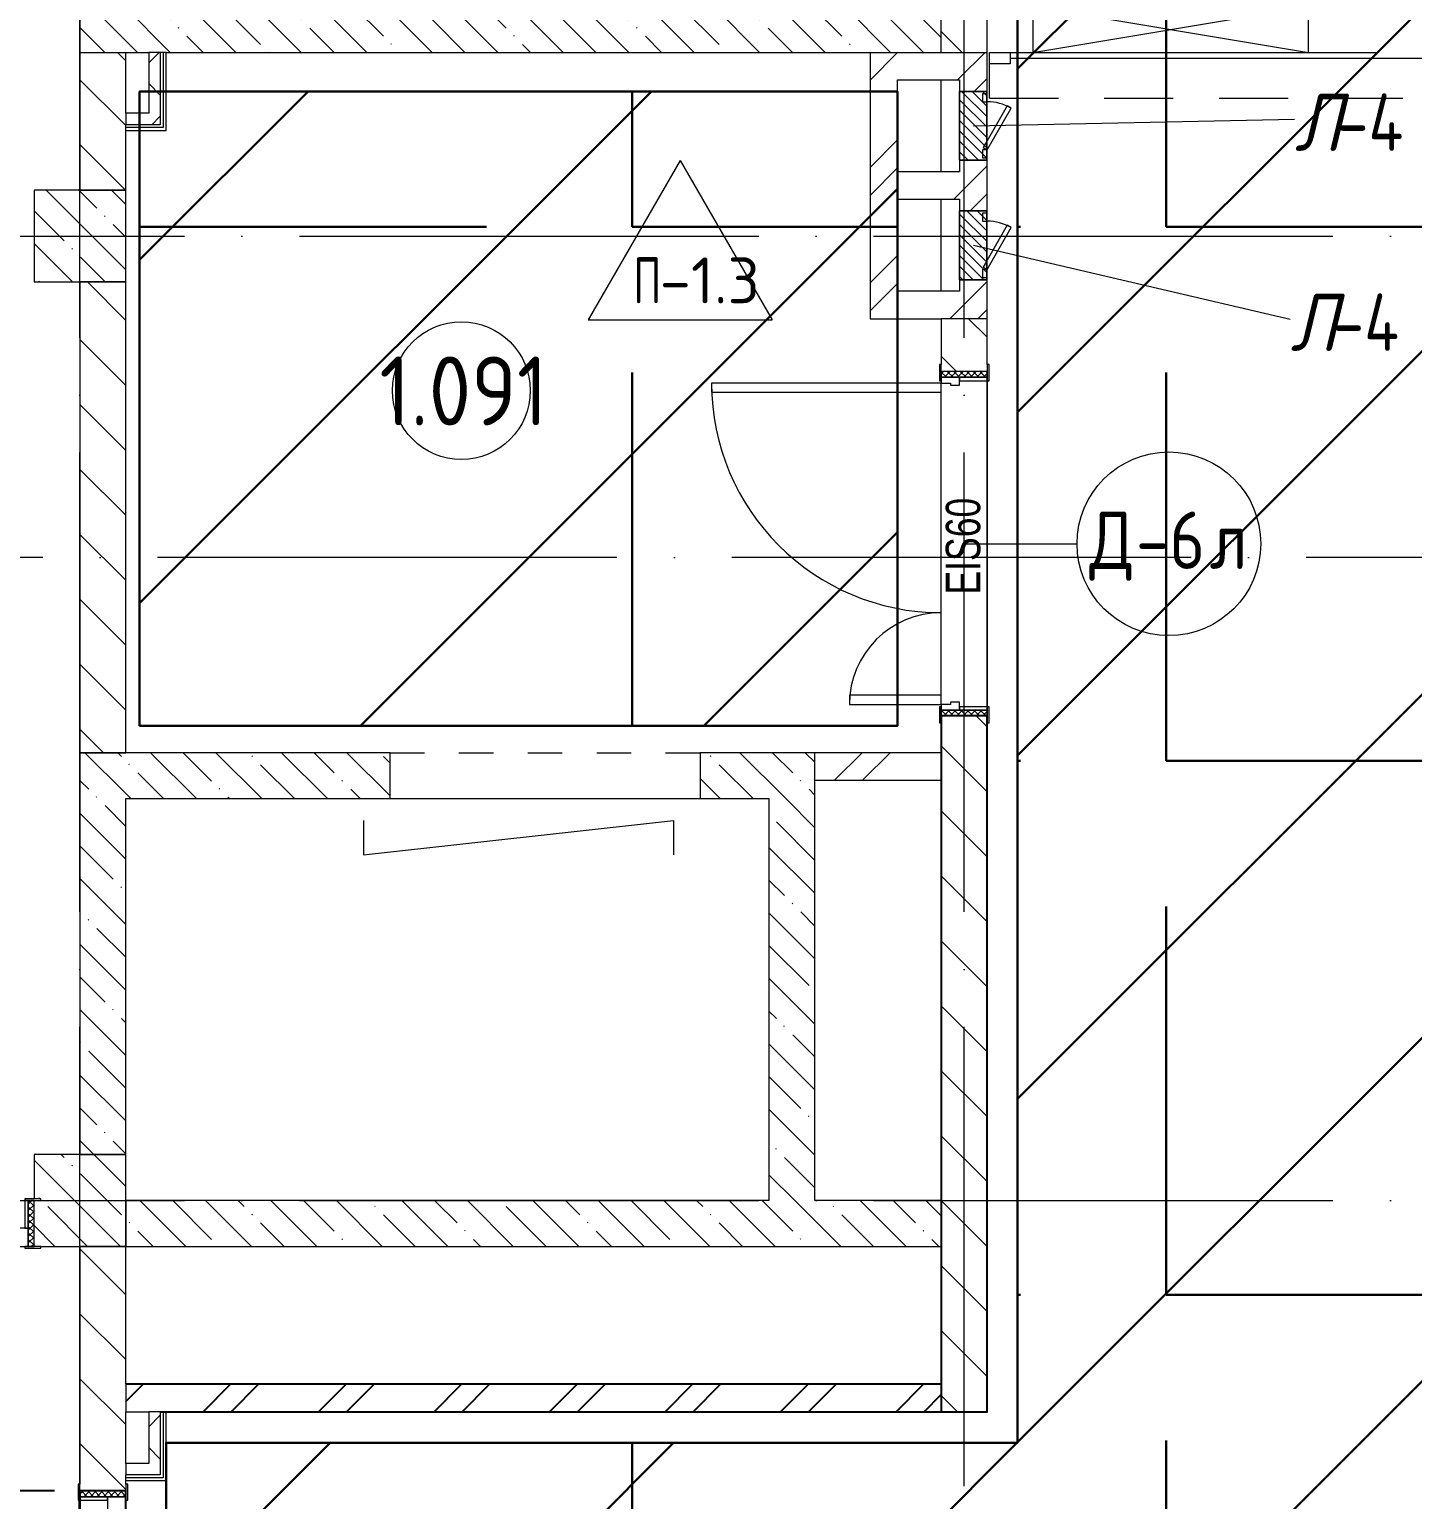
# Model space of a CAD drawing. Header units: millimetres. Extents: x -68946 to 690821, y -552984 to 293768.
# Drawn here: x 148568 to 154590, y 27023 to 33425 of the extents above; entities that cross this region are included whole.
import ezdxf

# ---------------------------------------------------------------- set-up
doc = ezdxf.new("R2010")
doc.units = ezdxf.units.MM
for name, pattern in [('ADSK_Линия сетки', [2500, 2000, -250, 0, -250]), ('ADSK_Невидимые', [500, 300, -200]), ('Штрих короткий', [300, 150, -150])]:
    doc.linetypes.add(name, pattern=pattern)
doc.layers.get('Defpoints').update_dxf_attribs({"color": 250})
for name, color, linetype, lineweight in [('0) блоки', 250, 'Continuous', 25), ('1.2) Стяжка 6 вып.', 30, 'Continuous', 30), ('1.2) Тепло-звук изол. + пденка 6 вып.', 200, 'Continuous', 30), ('1.4) Стяжка 6 вып.', 30, 'Continuous', 30), ('A-AREA-____-IDEN', 250, 'Continuous', 9), ('A-DETL-____-OTLN', 250, 'Continuous', 5), ('A-DETL-GENF-OTLN', 250, 'Continuous', 5), ('A-DOOR-____-HDLN', 250, 'ADSK_Невидимые', 5), ('A-DOOR-____-IDEN', 250, 'Continuous', 9), ('A-DOOR-____-MCUT', 250, 'Continuous', 5), ('A-DOOR-____-OTLN', 250, 'Continuous', 5), ('A-DOOR-FRAM-MCUT', 250, 'Continuous', 5), ('A-DOOR-FRAM-OTLN', 250, 'Continuous', 5), ('A-FLOR-____-IDEN', 250, 'Continuous', 9), ('A-FLOR-____-OTLN', 250, 'Continuous', 9), ('A-GENM-____-MCUT', 250, 'Continuous', 25), ('A-GLAZ-____-OTLN', 250, 'Continuous', 5), ('A-WALL-____-MCUT', 250, 'Continuous', 13), ('A-WALL-____-PATT', 250, 'Continuous', 13), ('A-WALL-FNSH-MCUT', 250, 'Continuous', 13), ('E-ELEC-EQPM-OTLN', 250, 'Continuous', 9), ('I-WALL-____-OTLN', 250, 'Continuous', 9), ('S-COLS-____-MCUT', 250, 'Continuous', 25), ('S-COLS-____-OTLN', 250, 'Continuous', 9), ('S-GRID-____-OTLN', 250, 'Continuous', 9)]:
    doc.layers.add(name, color=color, linetype=linetype, lineweight=lineweight)
doc.styles.add('Arial Narrow', font='ARIALN.TTF', dxfattribs={"width": 0.9, "height": 150})
doc.styles.add('GOST Common_1', font='', dxfattribs={"width": 0.9, "height": 250})
doc.styles.add('ISOCPEUR_1', font='isocpeur.ttf', dxfattribs={"width": 0.9, "height": 250})
doc.styles.add('ISOCPEUR_2', font='isocpeur.ttf', dxfattribs={"height": 160})
doc.styles.add('ISOCPEUR_I_1', font='ГОСТ тип А.ttf', dxfattribs={"height": 2500})
doc.styles.get("Standard").update_dxf_attribs({"font": 'ГОСТ тип А.ttf'})
doc.styles.get('GOST Common_1').set_extended_font_data('GOST Common')
doc.dimstyles.new('А3', dxfattribs={"dimtxt": 333, "dimasz": 222, "dimexe": 222, "dimexo": 111, "dimgap": 111, "dimtad": 1, "dimtoh": 1, "dimdec": 0, "dimrnd": 0.0015, "dimzin": 0, "dimdsep": 46, "dimtxsty": 'Standard', "dimblk": 'OBLIQUE', "dimcen": 0, "dimclrd": 7, "dimclre": 7, "dimclrt": 7, "dimadec": 0, "dimazin": 0, "dimtfac": 1, "dimtdec": 0, "dimtofl": 0, "dimtmove": 0, "dimatfit": 3, "dimfxl": 1, "dimtolj": 1, "dimtzin": 0, "dimarcsym": 0})
pattern_1 = [(135, (12287.91, -0.0006), (-141.42136, -141.42136), [])]
pattern_2 = [(45, (12287.9, -0.0006), (-251.4472, 251.4472), []), (45, (12287.9, 381), (-251.4472, 251.4472), [])]
pattern_3 = [(135, (12287.91, -0.0006), (-142.5612, -142.5612), []), (135, (12430.48, -0.0006), (-142.5612, -142.5612), [252.016, -50.403, 3.353, -47.05])]
pattern_4 = [(45, (12287.91, -0.0006), (-141.42136, 141.42136), []), (135, (12287.91, -0.0006), (-141.42136, -141.42136), [])]
pattern_5 = [(0, (0, 0), (0, 2326.005), [1691.64, -634.365]), (90, (0, 0), (-2326.005, 1e-13), [1691.64, -634.365])]

# ---------------------------------------------------------------- blocks, each defined once
blk = doc.blocks.new('Проем_Дверь_Прямоугольный - 1350х2100h пол 130-26850107-АР1_Маркировочный план 1 этажа С2и3')
at = {"layer": 'A-DOOR-____-OTLN', "linetype": 'Штрих короткий'}
for p, q in [((675, 100), (-675, 100)), ((675, -100), (-675, -100))]:
    blk.add_line(p, q, dxfattribs=at)
blk = doc.blocks.new('Дверь_СКБ_2Ст_Внутренняя1 - Н_ВВ-10_4_2200x2600h_Фрамуга сверху  EIS 30-V7-АР1_Маркировочный план 1 этажа С2и3')
at = {"layer": 'A-DOOR-____-OTLN'}
h = blk.add_hatch(dxfattribs=at)
h.set_pattern_fill('FP_6', color=256, style=0, pattern_type=2)
h.set_pattern_definition([(135, (1201.41, 164.685), (-14.1421, -14.1421), []), (225, (1201.41, 164.685), (14.1421, -14.1421), [])])
h.paths.add_polyline_path([(1112.5, 20), (1112.5, 100), (1087.5, 100), (1087.5, -100), (1112.5, -100)])
at = {"layer": 'A-DOOR-FRAM-OTLN'}
h = blk.add_hatch(dxfattribs=at)
h.set_pattern_fill('FP_7', color=256, style=0, pattern_type=2)
h.set_pattern_definition([(45, (-921.384, 164.685), (-14.1421, 14.1421), []), (135, (-921.384, 164.685), (-14.1421, -14.1421), [])])
h.paths.add_polyline_path([(-1062.5, -100), (-1062.5, 100), (-1087.5, 100), (-1087.5, -100)])
at = {"layer": 'A-DOOR-____-MCUT'}
for p, q in [((-937.5, 1050), (-937.5, 100)), ((-897.5, 1050), (-937.5, 1050)), ((-897.5, 100), (-897.5, 1050)), ((962.5, 1050), (922.5, 1050)), ((922.5, 1050), (922.5, 100)), ((962.5, 100), (962.5, 1050)), ((-937.5, 100), (-897.5, 100)), ((922.5, 100), (962.5, 100))]:
    blk.add_line(p, q, dxfattribs=at)
at = {"layer": 'A-DOOR-____-OTLN'}
for centre, start, end in [((-937.5, 100), 0, 90), ((962.5, 100), 90, 180)]:
    blk.add_arc(centre, 950, start, end, dxfattribs=at)
at = {"layer": 'A-DOOR-FRAM-MCUT'}
for p, q in [((-1047.5, 108), (-1117.5, 108)), ((-1117.5, 108), (-1117.5, 100)), ((-1117.5, 100), (-1047.5, 100)), ((-1062.5, 100), (-1087.5, 100)), ((-1087.5, 100), (-1087.5, -100)), ((-937.5, 100), (-1062.5, 100)), ((-1062.5, 100), (-1062.5, 20)), ((-1062.5, -100), (-1062.5, 100)), ((-1047.5, 100), (-1062.5, 100)), ((-1062.5, 100), (-1062.5, 99)), ((-1062.5, 99), (-1047.5, 99)), ((-1047.5, 100), (-1047.5, 108)), ((-1047.5, 99), (-1047.5, 100)), ((-937.5, 60), (-937.5, 100)), ((962.5, 100), (962.5, 60)), ((1087.5, 100), (962.5, 100)), ((1142.5, 108), (1072.5, 108)), ((1072.5, 108), (1072.5, 100)), ((1087.5, 100), (1072.5, 100)), ((1072.5, 100), (1072.5, 99)), ((1072.5, 100), (1142.5, 100)), ((1072.5, 99), (1087.5, 99)), ((1087.5, 20), (1087.5, 100)), ((1112.5, 100), (1087.5, 100)), ((1087.5, 100), (1087.5, -100)), ((1087.5, 99), (1087.5, 100)), ((1112.5, -100), (1112.5, 100)), ((1142.5, 100), (1142.5, 108)), ((-1062.5, 20), (-927.5, 20)), ((-1047.5, 20), (-1062.5, 20)), ((-1062.5, 20), (-1062.5, -100)), ((-1047.5, -100), (-1047.5, 20)), ((-927.5, 60), (-937.5, 60)), ((-927.5, 20), (-927.5, 60)), ((962.5, 60), (952.5, 60)), ((952.5, 60), (952.5, 20)), ((952.5, 20), (1087.5, 20)), ((1087.5, 20), (1072.5, 20)), ((1072.5, 20), (1072.5, -100)), ((1087.5, -100), (1087.5, 20)), ((-1047.5, -100), (-1117.5, -100)), ((-1117.5, -100), (-1117.5, -108)), ((-1117.5, -108), (-1047.5, -108)), ((-1087.5, -100), (-1062.5, -100)), ((-1062.5, -100), (-1047.5, -100)), ((-1047.5, -108), (-1047.5, -100)), ((1072.5, -100), (1087.5, -100)), ((1142.5, -100), (1072.5, -100)), ((1072.5, -100), (1072.5, -108)), ((1072.5, -108), (1142.5, -108)), ((1087.5, -100), (1112.5, -100)), ((1142.5, -108), (1142.5, -100))]:
    blk.add_line(p, q, dxfattribs=at)
blk = doc.blocks.new('Дверь_СКБ_2Ст_Внутренняя1 - Н_Д-6л_1500x2100h_Лифтовой холл _зона безопасности МГН_-42057417-АР1_Маркировочный план 1 этажа С2и3')
at = {"layer": 'A-DOOR-____-OTLN'}
h = blk.add_hatch(dxfattribs=at)
h.set_pattern_fill('FP_50', color=256, style=0, pattern_type=2)
h.set_pattern_definition([(135, (1551.41, 164.685), (-14.14214, -14.14214), []), (225, (1551.41, 164.685), (14.14214, -14.14214), [])])
h.paths.add_polyline_path([(737.5, 100), (737.5, -100), (762.5, -100), (762.5, 100)])
at = {"layer": 'A-DOOR-FRAM-OTLN'}
h = blk.add_hatch(dxfattribs=at)
h.set_pattern_fill('FP_51', color=256, style=0, pattern_type=2)
h.set_pattern_definition([(45, (-571.384, 164.685), (-14.1421, 14.1421), []), (135, (-571.384, 164.685), (-14.1421, -14.1421), [])])
h.paths.add_polyline_path([(-737.5, 100), (-737.5, -100), (-712.5, -100), (-712.5, 100)])
at = {"layer": 'A-DOOR-____-MCUT'}
for p, q in [((712.5, 1100), (672.5, 1100)), ((672.5, 1100), (672.5, 100)), ((712.5, 100), (712.5, 1100)), ((-687.5, 500), (-687.5, 100)), ((-647.5, 500), (-687.5, 500)), ((-647.5, 100), (-647.5, 500)), ((-687.5, 100), (-647.5, 100)), ((672.5, 100), (712.5, 100))]:
    blk.add_line(p, q, dxfattribs=at)
at = {"layer": 'A-DOOR-____-OTLN'}
for centre, radius, start, end in [((712.5, 100), 1000, 90, 180), ((-687.5, 100), 400, 0, 90)]:
    blk.add_arc(centre, radius, start, end, dxfattribs=at)
at = {"layer": 'A-DOOR-FRAM-MCUT'}
for p, q in [((-697.5, 108), (-767.5, 108)), ((-767.5, 108), (-767.5, 100)), ((-767.5, 100), (-697.5, 100)), ((-712.5, 100), (-737.5, 100)), ((-737.5, 100), (-737.5, -100)), ((-687.5, 100), (-712.5, 100)), ((-712.5, 100), (-712.5, 20)), ((-712.5, -100), (-712.5, 100)), ((-697.5, 100), (-712.5, 100)), ((-712.5, 100), (-712.5, 99)), ((-712.5, 99), (-697.5, 99)), ((-697.5, 100), (-697.5, 108)), ((-697.5, 99), (-697.5, 100)), ((-687.5, 60), (-687.5, 100)), ((712.5, 100), (712.5, 60)), ((737.5, 100), (712.5, 100)), ((792.5, 108), (722.5, 108)), ((722.5, 108), (722.5, 100)), ((737.5, 100), (722.5, 100)), ((722.5, 100), (722.5, 99)), ((722.5, 100), (792.5, 100)), ((722.5, 99), (737.5, 99)), ((737.5, 20), (737.5, 100)), ((762.5, 100), (737.5, 100)), ((737.5, 100), (737.5, -100)), ((737.5, 99), (737.5, 100)), ((762.5, -100), (762.5, 100)), ((792.5, 100), (792.5, 108)), ((-712.5, 20), (-677.5, 20)), ((-697.5, 20), (-712.5, 20)), ((-712.5, 20), (-712.5, -100)), ((-697.5, -100), (-697.5, 20)), ((-677.5, 60), (-687.5, 60)), ((-677.5, 20), (-677.5, 60)), ((712.5, 60), (702.5, 60)), ((702.5, 60), (702.5, 20)), ((702.5, 20), (737.5, 20)), ((737.5, 20), (722.5, 20)), ((722.5, 20), (722.5, -100)), ((737.5, -100), (737.5, 20)), ((-697.5, -100), (-767.5, -100)), ((-767.5, -100), (-767.5, -108)), ((-767.5, -108), (-697.5, -108)), ((-737.5, -100), (-712.5, -100)), ((-712.5, -100), (-697.5, -100)), ((-697.5, -108), (-697.5, -100)), ((722.5, -100), (737.5, -100)), ((792.5, -100), (722.5, -100)), ((722.5, -100), (722.5, -108)), ((722.5, -108), (792.5, -108)), ((737.5, -100), (762.5, -100)), ((792.5, -108), (792.5, -100))]:
    blk.add_line(p, q, dxfattribs=at)
blk = doc.blocks.new('Дверь_СКБ_1Ст_Фрамуга1 - Н_ВВ-9л_1250x2600h_Лаборантская-V118-АР1_Маркировочный план 1 этажа С2и3')
at = {"layer": 'A-DOOR-____-OTLN'}
h = blk.add_hatch(dxfattribs=at)
h.set_pattern_fill('FP_10', color=256, style=0, pattern_type=2)
h.set_pattern_definition([(135, (1676.41, 164.685), (-14.14214, -14.14214), []), (225, (1676.41, 164.685), (14.14214, -14.14214), [])])
h.paths.add_polyline_path([(612.5, 100), (612.5, -100), (637.5, -100), (637.5, 100)])
at = {"layer": 'A-DOOR-FRAM-OTLN'}
h = blk.add_hatch(dxfattribs=at)
h.set_pattern_fill('FP_11', color=256, style=0, pattern_type=2)
h.set_pattern_definition([(45, (-446.384, 164.685), (-14.1421, 14.1421), []), (135, (-446.384, 164.685), (-14.1421, -14.1421), [])])
h.paths.add_polyline_path([(-587.5, 100), (-612.5, 100), (-612.5, -100), (-587.5, -100), (-587.5, 96)])
at = {"layer": 'A-DOOR-____-MCUT'}
for p, q in [((-462.5, 1050), (-462.5, 100)), ((-412.5, 1050), (-462.5, 1050)), ((-462.5, 1050), (-422.5, 1050)), ((-462.5, 1050), (-462.5, 100)), ((-422.5, 100), (-422.5, 1050)), ((-412.5, 100), (-412.5, 1050)), ((-462.5, 100), (-412.5, 100)), ((-462.5, 100), (-422.5, 100))]:
    blk.add_line(p, q, dxfattribs=at)
at = {"layer": 'A-DOOR-____-OTLN'}
blk.add_arc((-462.5, 100), 950, 360, 90, dxfattribs=at)
at = {"layer": 'A-DOOR-FRAM-MCUT'}
for p, q in [((-572.5, 108), (-642.5, 108)), ((-642.5, 108), (-642.5, 100)), ((-642.5, 100), (-572.5, 100)), ((-587.5, 100), (-612.5, 100)), ((-612.5, 100), (-612.5, -100)), ((-462.5, 100), (-587.5, 100)), ((-587.5, 100), (-587.5, 20)), ((-587.5, -100), (-587.5, 100)), ((-572.5, 100), (-572.5, 108)), ((-462.5, 60), (-462.5, 100)), ((487.5, 100), (487.5, 60)), ((612.5, 100), (487.5, 100)), ((667.5, 108), (597.5, 108)), ((597.5, 108), (597.5, 100)), ((597.5, 100), (667.5, 100)), ((612.5, 20), (612.5, 100)), ((637.5, 100), (612.5, 100)), ((612.5, 100), (612.5, -100)), ((637.5, -100), (637.5, 100)), ((667.5, 100), (667.5, 108)), ((-587.5, 20), (-452.5, 20)), ((-572.5, 20), (-587.5, 20)), ((-587.5, 20), (-587.5, -100)), ((-572.5, -100), (-572.5, 20)), ((-452.5, 60), (-462.5, 60)), ((-452.5, 20), (-452.5, 60)), ((487.5, 60), (477.5, 60)), ((477.5, 60), (477.5, 20)), ((477.5, 20), (612.5, 20)), ((612.5, 20), (597.5, 20)), ((597.5, 20), (597.5, -100)), ((612.5, -100), (612.5, 20)), ((-572.5, -100), (-642.5, -100)), ((-642.5, -100), (-642.5, -108)), ((-642.5, -108), (-572.5, -108)), ((-612.5, -100), (-587.5, -100)), ((-587.5, -100), (-572.5, -100)), ((-572.5, -108), (-572.5, -100)), ((597.5, -100), (612.5, -100)), ((667.5, -100), (597.5, -100)), ((597.5, -100), (597.5, -108)), ((597.5, -108), (667.5, -108)), ((612.5, -100), (637.5, -100)), ((667.5, -108), (667.5, -100))]:
    blk.add_line(p, q, dxfattribs=at)
blk = doc.blocks.new('DM_Штора_Противодымная_Doormaster_E-60 - ш_4400 х в_2500-40884781-АР1_Маркировочный план 1 этажа С2и3')
at = {"layer": 'A-DOOR-____-HDLN'}
for p, q in [((-2165, -100), (-1976.2, -100)), ((-2165, -300), (-2165, -100)), ((-776.2, -100), (425, -100)), ((1025, -100), (2415, -100)), ((2415, -100), (2415, -300)), ((2015, -200), (2015, -150)), ((2015, -150), (2415, -150)), ((2415, -150), (2415, -200)), ((2415, -200), (2015, -200)), ((-2165, -300), (2415, -300))]:
    blk.add_line(p, q, dxfattribs=at)
at = {"layer": 'A-DOOR-____-MCUT', "lineweight": 5}
for p, q in [((-2165, -100), (-2075, -100)), ((-2165, -150), (-2165, -100)), ((-2075, -100), (-2075, -150)), ((-2075, -125), (2325, -125)), ((2325, -100), (2415, -100)), ((2325, -150), (2325, -100)), ((2415, -100), (2415, -150)), ((-2075, -150), (-2165, -150)), ((2415, -150), (2325, -150))]:
    blk.add_line(p, q, dxfattribs=at)
at = {"layer": 'E-ELEC-EQPM-OTLN', "lineweight": 5}
for p, q in [((2615, -180), (2615, -100)), ((2615, -100), (2715, -100)), ((2715, -100), (2715, -180)), ((2715, -180), (2615, -180))]:
    blk.add_line(p, q, dxfattribs=at)
blk = doc.blocks.new('АР_Люк - ЛРС_ВК_300х2000_СС-40365405-АР1_Маркировочный план 1 этажа С2и3')
at = {"layer": 'A-DOOR-____-OTLN'}
h = blk.add_hatch(dxfattribs=at)
h.set_pattern_fill('FP_148', color=256, style=0, pattern_type=2)
h.set_pattern_definition([(45, (125, 0), (-22.6274, 22.6274), [])])
h.paths.add_polyline_path([(275, 57), (275, 60), (-25, 60), (-25, -60), (275, -60), (275, 42.7)])
at = {"layer": 'A-DETL-GENF-OTLN', "lineweight": 5}
for p, q in [((275, 60), (-25, 60)), ((-25, 60), (-25, -60)), ((275, -60), (275, 60)), ((-25, -60), (275, -60))]:
    blk.add_line(p, q, dxfattribs=at)
at = {"layer": 'A-DOOR-____-MCUT', "lineweight": 5}
for p, q in [((48.1, 165), (38.1, 147.7)), ((38.1, 147.7), (190, 60)), ((230, 60), (48.1, 165)), ((-15, 57), (-15, 40)), ((-15, 40), (20, 40)), ((20, 40), (20, 57)), ((195.2, 57), (220, 42.7)), ((220, 42.7), (228.3, 57)), ((230, 57), (230, 40)), ((230, 40), (265, 40)), ((265, 40), (265, 57))]:
    blk.add_line(p, q, dxfattribs=at)
blk.add_arc((230, 60), 210, 150, 180, dxfattribs=at)
at = {"layer": 'A-DOOR-____-OTLN'}
blk.add_line((230, 60), (48.1, 165), dxfattribs=at)
blk = doc.blocks.new('ASML_АР_Отделка Люка - ВО Отделка люков_Грунтовка 0_Шпатлевка 0_Окраска 0_0-40365353-АР1_Маркировочный план 1 этажа С2и3')
at = {"layer": 'A-GENM-____-MCUT', "lineweight": 5}
for p, q in [((150, 3), (-150, 3)), ((-150, 3), (-150, 0)), ((150, 0), (150, 3)), ((-150, 0), (150, 0))]:
    blk.add_line(p, q, dxfattribs=at)
blk = doc.blocks.new('_Wn_-As_OpeningMEP_wall__Rectangular - _Wn_-As_OpeningMEP_wall__Rectangular-40885080-АР1_Маркировочный план 1 этажа С2и3')
at = {"layer": 'A-DETL-GENF-OTLN', "lineweight": 5}
for p, q in [((600, -100), (-600, 100)), ((600, 100), (-600, -100)), ((-600, 100), (-600, -100)), ((600, 100), (-600, 100)), ((-600, 100), (-600, -100)), ((600, -100), (600, 100)), ((600, -100), (600, 100)), ((-600, -100), (600, -100))]:
    blk.add_line(p, q, dxfattribs=at)
blk = doc.blocks.new('AAR_СКБ_Марка_Помещения_мал - Номер-28977439-АР1_Маркировочный план 1 этажа С2и3')
at = {"layer": 'A-AREA-____-IDEN'}
blk.add_circle((-0.028, 0), 3, dxfattribs=at)
blk = doc.blocks.new('AAR_СКБ_Марка_Перекрытия - Марка пола-17325028-АР1_Маркировочный план 1 этажа С2и3')
at = {"layer": 'A-FLOR-____-IDEN'}
for p, q in [((0, 6.932), (-4.002, 0)), ((0, 6.932), (4.002, 0)), ((-4.002, 0), (4.002, 0))]:
    blk.add_line(p, q, dxfattribs=at)
blk = doc.blocks.new('ADSK_Марка_Дверь - Типоразмер_ADSK_Марка-30565456-АР1_Маркировочный план 1 этажа С2и3')
at = {"layer": 'A-DOOR-____-IDEN'}
blk.add_circle((0, 0), 4, dxfattribs=at)
blk = doc.blocks.new('_Oblique')
at = {"color": 0, "linetype": 'ByBlock', "lineweight": -2}
blk.add_line((-0.5, -0.5), (0.5, 0.5), dxfattribs=at)
blk = doc.blocks.new('*D6467')
at = {"layer": '0) блоки', "color": 7, "lineweight": -2, "transparency": 16777216}
for p, q in [((148676.9, 27060), (147817.8, 27060)), ((148039.8, 22825), (148039.8, 27060)), ((148676.9, 22825), (147817.8, 22825))]:
    blk.add_line(p, q, dxfattribs=at)
at = {"layer": 'Defpoints', "color": 0, "lineweight": 30, "transparency": 16777216}
for p in [(148039.8, 27060), (148787.9, 27060), (148787.9, 22825)]:
    blk.add_point(p, dxfattribs=at)
at = {"layer": '0) блоки', "color": 7, "lineweight": -2, "transparency": 16777216, "xscale": 222, "yscale": 222, "zscale": 222}
for p, rotation in [((148039.8, 27060), 90), ((148039.8, 22825), 270)]:
    blk.add_blockref('_Oblique', p, dxfattribs=dict(at, rotation=rotation))
at = {"layer": '0) блоки', "color": 7, "transparency": 16777216, "insert": (147762.3, 24942.5), "char_height": 333, "attachment_point": 5, "rotation": 90}
blk.add_mtext('\\A1;4235', dxfattribs=at)

msp = doc.modelspace()

# ---------------------------------------------------------------- hatches: boundary and pattern name
at = {"layer": '0) блоки'}
h = msp.add_hatch(dxfattribs=at)
h.set_pattern_fill('FP_4', color=256, style=0, pattern_type=2)
h.set_pattern_definition(pattern_2)
h.paths.add_polyline_path([(151887.9138, 27405), (152537.9138, 27405), (152537.9138, 27525), (148987.9138, 27525), (148987.9138, 27405), (151885.8244, 27405)])
h = msp.add_hatch(dxfattribs=at)
h.set_pattern_fill('ANSI31', color=256, scale=111)
h.paths.add_polyline_path([(148787.9138, 22825), (148987.9138, 22825), (148987.9138, 27059.9994), (148787.9138, 27059.9994)])
at = {"layer": '1.2) Стяжка 6 вып.', "lineweight": 30}
h = msp.add_hatch(dxfattribs=at)
h.set_pattern_fill('ANSI31', color=256, scale=333)
h.paths.add_polyline_path([(152870.3694, 10538.3524), (149137.9138, 10538.3524), (149137.9138, 12663.8674), (152870.3694, 12663.8674), (152870.3694, 24774.898), (149162.9138, 24774.898), (149162.9138, 27269.7346), (152870.3694, 27269.7346), (152870.3694, 45475.2194), (149117.1568, 45475.2194), (149117.1568, 48329.3719), (152870.3694, 48329.3719), (152870.3694, 58477.4991), (157124.6208, 58477.4991), (157124.6208, 337.5006), (152870.3694, 337.5006)])
h = msp.add_hatch(dxfattribs=at)
h.set_pattern_fill('ANSI31', color=256, scale=333)
h.paths.add_polyline_path([(149047.8771, 30392.2833), (152347.9138, 30392.2833), (152347.9138, 33154.3252), (149047.8771, 33154.3252)])
at = {"layer": '1.2) Тепло-звук изол. + пденка 6 вып.', "lineweight": 30}
h = msp.add_hatch(dxfattribs=at)
h.set_pattern_fill('ANGLE', color=256, scale=333)
h.set_pattern_definition(pattern_5)
h.paths.add_polyline_path([(152870.3694, 10538.3524), (149137.9138, 10538.3524), (149137.9138, 12663.8674), (152870.3694, 12663.8674), (152870.3694, 24774.898), (149162.9138, 24774.898), (149162.9138, 27269.7346), (152870.3694, 27269.7346), (152870.3694, 45475.2194), (149117.1568, 45475.2194), (149117.1568, 48329.3719), (152870.3694, 48329.3719), (152870.3694, 58477.4991), (157124.6208, 58477.4991), (157124.6208, 337.5006), (152870.3694, 337.5006)])
h = msp.add_hatch(dxfattribs=at)
h.set_pattern_fill('ANGLE', color=256, scale=333)
h.set_pattern_definition(pattern_5)
h.paths.add_polyline_path([(149047.8771, 30392.2833), (152347.9138, 30392.2833), (152347.9138, 33154.3252), (149047.8771, 33154.3252)])
at = {"layer": '1.4) Стяжка 6 вып.', "lineweight": 30}
h = msp.add_hatch(dxfattribs=at)
h.set_pattern_fill('ANSI32', color=256, scale=333)
h.paths.add_polyline_path([(152870.3694, 10538.3524), (149137.9138, 10538.3524), (149137.9138, 12663.8674), (152870.3694, 12663.8674), (152870.3694, 24774.898), (149162.9138, 24774.898), (149162.9138, 27269.7346), (152870.3694, 27269.7346), (152870.3694, 45475.2194), (149117.1568, 45475.2194), (149117.1568, 48329.3719), (152870.3694, 48329.3719), (152870.3694, 58477.4991), (157124.6208, 58477.4991), (157124.6208, 337.5006), (152870.3694, 337.5006)])
h = msp.add_hatch(dxfattribs=at)
h.set_pattern_fill('ANSI32', color=256, scale=333)
h.paths.add_polyline_path([(149047.8771, 30392.2833), (152347.9138, 30392.2833), (152347.9138, 33154.3252), (149047.8771, 33154.3252)])
at = {"layer": 'A-WALL-____-PATT', "lineweight": 15, "true_color": 0x000000}
h = msp.add_hatch(dxfattribs=at)
h.set_pattern_fill('FP_2', color=18, style=0, pattern_type=2)
h.set_pattern_definition(pattern_1)
h.paths.add_polyline_path([(152537.9138, 33324.9678), (152737.9138, 33324.9678), (152737.9138, 34431.9994), (152537.9138, 34431.9994), (152537.9138, 33384.9994)])
h.paths.add_polyline_path([(152657.9138, 35531.9994), (152737.9138, 35531.9994), (152737.9138, 38359.999), (152537.9138, 38359.999), (152537.9138, 35531.9994)])
h.paths.add_polyline_path([(152537.9138, 39459.999), (152737.9138, 39459.999), (152737.9138, 45324.9684), (152537.9138, 45324.9673), (152537.9138, 39489.999)])
h = msp.add_hatch(dxfattribs=at)
h.set_pattern_fill('FP_1', color=18, style=0, pattern_type=2)
h.set_pattern_definition(pattern_3)
h.paths.add_polyline_path([(150881.5625, 33324.9678), (152537.9138, 33324.9678), (152537.9138, 33524.9678), (148787.9138, 33524.9678), (148787.9138, 33324.9678), (150842.1404, 33324.9678)])
h = msp.add_hatch(dxfattribs=at)
h.set_pattern_fill('FP_2', color=18, style=0, pattern_type=2)
h.set_pattern_definition(pattern_1)
h.paths.add_polyline_path([(148987.9138, 30274.9678), (148987.9138, 32325), (148787.9138, 32325), (148787.9138, 30274.9678)])
h.paths.add_polyline_path([(148831.1292, 32725), (148987.9138, 32725.0438), (148987.9138, 33324.9678), (148787.9138, 33324.9678), (148787.9138, 32725)])
h = msp.add_hatch(dxfattribs=at)
h.set_pattern_fill('FP_83', color=18, style=0, pattern_type=2)
h.set_pattern_definition(pattern_4)
h.paths.add_polyline_path([(149087.9138, 33009.7286), (149137.9138, 33009.7286), (149137.9138, 33324.9678), (149087.9138, 33324.9678), (149087.9138, 33059.7286)])
h = msp.add_hatch(dxfattribs=at)
h.set_pattern_fill('FP_4', color=18, style=0, pattern_type=2)
h.set_pattern_definition(pattern_2)
h.paths.add_polyline_path([(152347.9138, 32284.9678), (152347.9138, 33324.9678), (152227.9138, 33324.9678), (152227.9138, 32284.9678), (152248.518, 32284.9678)])
h = msp.add_hatch(dxfattribs=at)
h.set_pattern_fill('FP_4', color=18, style=0, pattern_type=2)
h.set_pattern_definition(pattern_2)
h.paths.add_polyline_path([(152440.2215, 33204.9678), (152617.9138, 33204.9678), (152617.9138, 33324.9678), (152347.9138, 33324.9678), (152347.9138, 33204.9678)])
h = msp.add_hatch(dxfattribs=at)
h.set_pattern_fill('FP_4', color=18, style=0, pattern_type=2)
h.set_pattern_definition(pattern_2)
h.paths.add_polyline_path([(152737.9138, 32284.9678), (152737.9138, 32334.9678), (152617.9138, 32334.9678), (152617.9138, 32284.9678), (152734.9138, 32284.9678)])
h.paths.add_polyline_path([(152734.9138, 32634.9678), (152737.9138, 32634.9678), (152737.9138, 32854.9678), (152617.9138, 32854.9678), (152617.9138, 32634.9678)])
h.paths.add_polyline_path([(152617.9138, 33154.9678), (152737.9138, 33154.9678), (152737.9138, 33324.9678), (152617.9138, 33324.9678), (152617.9138, 33204.9678)])
h = msp.add_hatch(dxfattribs=at)
h.set_pattern_fill('FP_4', color=18, style=0, pattern_type=2)
h.set_pattern_definition(pattern_2)
h.paths.add_polyline_path([(152347.9138, 32684.9678), (152617.9138, 32684.9678), (152617.9138, 32804.9678), (152347.9138, 32804.9678)])
h = msp.add_hatch(dxfattribs=at)
h.set_pattern_fill('FP_4', color=18, style=0, pattern_type=2)
h.set_pattern_definition(pattern_2)
h.paths.add_polyline_path([(152227.9138, 32164.9678), (152737.9138, 32164.9678), (152737.9138, 32284.9678), (152227.9138, 32284.9678), (152227.9138, 32222.2596)])
h = msp.add_hatch(dxfattribs=at)
h.set_pattern_fill('FP_2', color=18, style=0, pattern_type=2)
h.set_pattern_definition(pattern_1)
h.paths.add_polyline_path([(152737.8919, 27405), (152737.9138, 27405), (152737.9138, 30434.9994), (152537.9138, 30434.9994), (152537.9138, 27405)])
h.paths.add_polyline_path([(152737.9138, 31934.9994), (152737.9138, 32164.9678), (152537.9138, 32164.9678), (152537.9138, 31934.9994)])
h = msp.add_hatch(dxfattribs=at)
h.set_pattern_fill('FP_1', color=18, style=0, pattern_type=2)
h.set_pattern_definition(pattern_3)
h.paths.add_polyline_path([(148787.8919, 28525), (148987.8919, 28525), (148987.8919, 30274.9678), (148787.8919, 30274.9678), (148787.8919, 29309.8296)])
h = msp.add_hatch(dxfattribs=at)
h.set_pattern_fill('FP_1', color=18, style=0, pattern_type=2)
h.set_pattern_definition(pattern_3)
h.paths.add_polyline_path([(148987.8919, 30075.0004), (150137.9138, 30075.0004), (150137.9138, 30275.0004), (148987.8919, 30274.9678)])
h.paths.add_polyline_path([(151487.9138, 30075.0004), (151987.9138, 30075.0004), (151987.9138, 30275.0004), (151487.9138, 30275.0004)])
h = msp.add_hatch(dxfattribs=at)
h.set_pattern_fill('FP_4', color=18, style=0, pattern_type=2)
h.set_pattern_definition(pattern_2)
h.paths.add_polyline_path([(151987.9138, 30155.0004), (152537.9138, 30155.0004), (152537.9138, 30275.0004), (151987.9138, 30275.0004)])
h = msp.add_hatch(dxfattribs=at)
h.set_pattern_fill('FP_1', color=18, style=0, pattern_type=2)
h.set_pattern_definition(pattern_3)
h.paths.add_polyline_path([(151987.9138, 28325.0004), (151987.9138, 30075.0004), (151787.9138, 30075.0004), (151787.9138, 28325.0004)])
h = msp.add_hatch(dxfattribs=at)
h.set_pattern_fill('FP_1', color=18, style=0, pattern_type=2)
h.set_pattern_definition(pattern_3)
h.paths.add_polyline_path([(151787.8921, 28324.9988), (151787.8948, 28324.999), (151887.9138, 28284.9912)])
h.paths.add_polyline_path([(151817.3699, 28125.0004), (152537.9138, 28125.0004), (152537.9138, 28325), (148987.8919, 28324.9348), (148987.9138, 28125.002), (151809.1815, 28125.0004)])
h = msp.add_hatch(dxfattribs=at)
h.set_pattern_fill('FP_2', color=18, style=0, pattern_type=2)
h.set_pattern_definition(pattern_1)
h.paths.add_polyline_path([(148987.9138, 18825), (148987.8919, 19024.9994), (148787.9138, 19024.9994), (148787.9138, 18825), (148987.8919, 18825)])
h.paths.add_polyline_path([(148987.9138, 19425.0006), (148987.9138, 22424.9994), (148787.9138, 22424.9994), (148787.914, 19425.0006)])
h.paths.add_polyline_path([(148987.9138, 22824.9994), (148987.9138, 24859.9994), (148787.9138, 24859.9994), (148787.9138, 22825), (148987.8919, 22825)])
h.paths.add_polyline_path([(148787.9138, 27059.9994), (148987.9138, 27059.9994), (148987.8919, 28125), (148787.9138, 28125), (148787.9138, 27089.9994)])
h = msp.add_hatch(dxfattribs=at)
h.set_pattern_fill('FP_83', color=18, style=0, pattern_type=2)
h.set_pattern_definition(pattern_4)
h.paths.add_polyline_path([(149137.9138, 27130.1193), (149137.9138, 27405), (149087.9138, 27405), (149087.9138, 27130.1193)])
at = {"layer": 'S-COLS-____-OTLN', "lineweight": 5, "true_color": 0x000000}
h = msp.add_hatch(dxfattribs=at)
h.set_pattern_fill('FP_1', color=18, style=0, pattern_type=2)
h.set_pattern_definition(pattern_3)
h.paths.add_polyline_path([(148587.8919, 32325), (148987.8919, 32325.0385), (148987.8919, 32725), (148587.8919, 32725)])
h = msp.add_hatch(dxfattribs=at)
h.set_pattern_fill('FP_1', color=18, style=0, pattern_type=2)
h.set_pattern_definition(pattern_3)
h.paths.add_polyline_path([(148831.1292, 28125.0004), (148987.8919, 28125.001), (148987.8919, 28525), (148587.8919, 28525), (148587.8919, 28333.0004), (148617.8919, 28333.0004), (148617.8919, 28325), (148587.8919, 28325), (148587.8927, 28125.0004), (148787.9138, 28125.0004)])

# ---------------------------------------------------------------- linework, layer by layer
msp.add_lwpolyline([(152537.9138, 27405), (152737.9138, 27405), (152737.9138, 30434.9994), (152537.9138, 30434.9994)], close=True)
at = {"layer": '0) блоки'}
for p, q in [((152537.9138, 27525), (148987.9138, 27525)), ((149137.9138, 27405), (152737.9138, 27405))]:
    msp.add_line(p, q, dxfattribs=at)
for points in [[(148784.1042, 24859.9994), (148987.9138, 24859.9994), (148987.9138, 27059.9994), (148784.1042, 27059.9994)], [(148787.9138, 22825), (148987.9138, 22825), (148987.9138, 27059.9994), (148787.9138, 27059.9994)]]:
    msp.add_lwpolyline(points, close=True, dxfattribs=at)
at = {"layer": '1.2) Стяжка 6 вып.', "lineweight": 30}
for points in [[(152870.3694, 45475.2194), (149117.1568, 45475.2194), (149117.1568, 48329.3719), (152870.3694, 48329.3719), (152870.3694, 58477.4991), (157124.6208, 58477.4991), (157124.6208, 337.5006), (152870.3694, 337.5006), (152870.3694, 10538.3524), (149137.9138, 10538.3524), (149137.9138, 12663.8674), (152870.3694, 12663.8674), (152870.3694, 24774.898), (149162.9138, 24774.898), (149162.9138, 27269.7346), (152870.3694, 27269.7346)], [(149047.8771, 30392.2833), (152347.9138, 30392.2833), (152347.9138, 33154.3252), (149047.8771, 33154.3252)]]:
    msp.add_lwpolyline(points, close=True, dxfattribs=at)
at = {"layer": 'A-DETL-____-OTLN', "color": 18, "true_color": 0x000000}
for p, q in [((150022.9138, 29979.9996), (150022.9138, 29829.9996)), ((150022.9138, 29829.9996), (151372.9138, 29979.9996)), ((151372.9138, 29979.9996), (151372.9138, 29829.9996))]:
    msp.add_line(p, q, dxfattribs=at)
at = {"layer": 'A-DOOR-____-IDEN', "color": 18, "true_color": 0x000000}
for p, q in [((152677.9138, 33004.9678), (154076.5564, 33034.4913)), ((152677.9138, 32484.9678), (154057.7502, 32163.4114)), ((152637.9138, 31184.9994), (153129.1076, 31184.9994))]:
    msp.add_line(p, q, dxfattribs=at)
at = {"layer": 'A-FLOR-____-OTLN', "color": 18, "lineweight": 5, "true_color": 0x000000}
for p, q in [((152537.9138, 32804.9678), (152537.9138, 33204.9678)), ((152537.9138, 32284.9678), (152537.9138, 32684.9678)), ((152737.9138, 30474.9994), (152737.9138, 31894.9994)), ((150137.9138, 30075.0004), (151487.9138, 30075.0004))]:
    msp.add_line(p, q, dxfattribs=at)
at = {"layer": 'A-WALL-____-MCUT', "color": 18, "lineweight": 15, "true_color": 0x000000}
for p, q in [((152737.9138, 33154.9678), (152737.9138, 34431.9994)), ((148787.9138, 33524.9678), (148787.9138, 33324.9678)), ((152537.9138, 33324.9678), (152537.9138, 33524.9678)), ((148787.9138, 33324.9678), (148787.9138, 32725)), ((148787.9138, 33324.9678), (149087.9138, 33324.9678)), ((148987.9138, 33059.7286), (148987.9138, 33324.9678)), ((149087.9138, 33324.9678), (149087.9138, 33059.7286)), ((149137.9138, 33324.9678), (149087.9138, 33324.9678)), ((149162.9138, 33324.9678), (149137.9138, 33324.9678)), ((149137.9138, 33324.9678), (149137.9138, 33009.7286)), ((149150.4138, 33324.9678), (149150.4138, 32997.2286)), ((149162.9138, 33324.9678), (152227.9138, 33324.9678)), ((152227.9138, 33324.9678), (152737.9138, 33324.9678)), ((152227.9138, 33324.9678), (152227.9138, 32164.9678)), ((152347.9138, 33204.9678), (152617.9138, 33204.9678)), ((152347.9138, 32804.9678), (152347.9138, 33204.9678)), ((152617.9138, 33204.9678), (152617.9138, 33154.9678)), ((152617.9138, 33154.9678), (152734.9138, 33154.9678)), ((149087.9138, 33059.7286), (148987.9138, 33059.7286)), ((148987.9138, 33059.7286), (148987.9138, 33009.7286)), ((148987.9138, 32725), (148987.9138, 33009.7286)), ((149137.9138, 33009.7286), (148987.9138, 33009.7286)), ((149150.4138, 32997.2286), (148987.9138, 32997.2286)), ((152617.9138, 32854.9678), (152617.9138, 32804.9678)), ((152734.9138, 32854.9678), (152617.9138, 32854.9678)), ((152737.9138, 32634.9678), (152737.9138, 32854.9678)), ((152617.9138, 32804.9678), (152347.9138, 32804.9678)), ((148787.9138, 32725), (148987.9138, 32725)), ((152347.9138, 32684.9678), (152617.9138, 32684.9678)), ((152347.9138, 32284.9678), (152347.9138, 32684.9678)), ((152617.9138, 32684.9678), (152617.9138, 32634.9678)), ((152617.9138, 32634.9678), (152734.9138, 32634.9678)), ((152617.9138, 32334.9678), (152617.9138, 32284.9678)), ((152734.9138, 32334.9678), (152617.9138, 32334.9678)), ((152737.9138, 31964.9994), (152737.9138, 32334.9678)), ((148787.9138, 32325), (148787.9138, 30274.9678)), ((148987.9138, 32325), (148787.9138, 32325)), ((148987.9138, 30274.9678), (148987.9138, 32325)), ((152617.9138, 32284.9678), (152347.9138, 32284.9678)), ((152227.9138, 32164.9678), (152537.9138, 32164.9678)), ((152537.9138, 32164.9678), (152537.9138, 31964.9994)), ((152737.9138, 32164.9678), (152537.9138, 32164.9678)), ((152537.9138, 30404.9994), (152537.9138, 28325.0004)), ((152737.9138, 27405), (152737.9138, 30404.9994)), ((148987.8919, 30275), (148787.8919, 30275)), ((148787.8919, 30275), (148787.8919, 28525)), ((148787.9138, 30274.9678), (148987.9138, 30274.9678)), ((150137.9138, 30275.0004), (148987.8919, 30275.0004)), ((150137.9138, 30075.0004), (150137.9138, 30275.0004)), ((151987.9138, 30275.0004), (151487.9138, 30275.0004)), ((151487.9138, 30275.0004), (151487.9138, 30075.0004)), ((152537.9138, 30275.0004), (151987.9138, 30275.0004)), ((151987.9138, 28325.0004), (151987.9138, 30275.0004)), ((152537.9138, 30155.0004), (152537.9138, 30275.0004)), ((151987.9138, 30155.0004), (152537.9138, 30155.0004)), ((148987.8919, 28525), (148987.8919, 30075.0004)), ((148987.8919, 30075.0004), (150137.9138, 30075.0004)), ((151487.9138, 30075.0004), (151787.9138, 30075.0004)), ((151787.9138, 30075.0004), (151787.9138, 28325.0004)), ((148787.8919, 28525), (148987.8919, 28525)), ((151787.9138, 28325.0004), (148987.8919, 28325.0004)), ((148987.8919, 28325.0004), (148987.8919, 28125.0004)), ((152537.9138, 28325.0004), (151987.9138, 28325.0004)), ((152537.9138, 28125.0004), (152537.9138, 28325.0004)), ((148987.8919, 28125.0004), (148787.9138, 28125.0004)), ((148787.9138, 28125.0004), (148787.9138, 27089.9994)), ((148987.8919, 28125.0004), (152537.9138, 28125.0004)), ((148987.9138, 27525), (148987.9138, 28125.0004)), ((152537.9138, 28125.0004), (152537.9138, 27525)), ((148987.9138, 27525), (148987.9138, 27405)), ((152537.9138, 27405), (152537.9138, 27525)), ((148987.9138, 27180.1193), (148987.9138, 27405)), ((148987.9138, 27405), (149087.9138, 27405)), ((149087.9138, 27405), (149087.9138, 27180.1193)), ((149137.9138, 27405), (149087.9138, 27405)), ((149137.9138, 27405), (149137.9138, 27130.1193)), ((149150.4138, 27405), (149150.4138, 27117.6193)), ((149087.9138, 27180.1193), (148987.9138, 27180.1193)), ((148987.9138, 27180.1193), (148987.9138, 27130.1193)), ((148987.9138, 27089.9994), (148987.9138, 27130.1193)), ((149137.9138, 27130.1193), (148987.9138, 27130.1193)), ((149150.4138, 27117.6193), (148987.9138, 27117.6193))]:
    msp.add_line(p, q, dxfattribs=at)
at = {"layer": 'A-WALL-FNSH-MCUT', "lineweight": 15}
for p, q in [((149162.9138, 32984.7286), (149162.9138, 33324.9678)), ((148987.9138, 32984.7286), (149162.9138, 32984.7286)), ((149162.9138, 27105.1193), (149162.9138, 27405)), ((148987.9138, 27105.1193), (149162.9138, 27105.1193))]:
    msp.add_line(p, q, dxfattribs=at)
at = {"layer": 'I-WALL-____-OTLN', "color": 18, "lineweight": 15, "true_color": 0x000000}
for p, q in [((152617.9138, 32854.9678), (152617.9138, 33154.9678)), ((152617.9138, 32334.9678), (152617.9138, 32634.9678)), ((152737.9138, 31894.9994), (152737.9138, 30474.9994)), ((152537.9138, 30524.9994), (152537.9138, 31844.9994))]:
    msp.add_line(p, q, dxfattribs=at)
at = {"layer": 'S-COLS-____-MCUT', "color": 18, "lineweight": 5, "true_color": 0x000000}
for p, q in [((148787.9138, 32725), (148587.8919, 32725)), ((148587.8919, 32725), (148587.8919, 32325)), ((148987.8919, 32325), (148987.8919, 32725)), ((148587.8919, 32325), (148787.9138, 32325)), ((148787.8919, 28525), (148587.8919, 28525)), ((148587.8919, 28525), (148587.8919, 28333.1262)), ((148987.8919, 28325.0004), (148987.8919, 28525)), ((148617.8919, 28125), (148987.8919, 28125))]:
    msp.add_line(p, q, dxfattribs=at)
at = {"layer": 'S-COLS-____-OTLN', "color": 18, "lineweight": 5, "true_color": 0x000000}
for p, q in [((148987.8919, 32725), (148787.9138, 32725)), ((148787.9138, 32325), (148987.8919, 32325)), ((148987.8919, 28525), (148787.8919, 28525)), ((148987.8919, 28125), (148987.8919, 28325.0004))]:
    msp.add_line(p, q, dxfattribs=at)
at = {"layer": 'S-GRID-____-OTLN', "color": 18, "linetype": 'ADSK_Линия сетки', "true_color": 0x000000}
for p, q in [((148787.9138, -2919.5356), (148787.9138, 61063.6538)), ((152637.9138, -2919.5356), (152637.9138, 61063.6538)), ((77240.3519, 32525), (168626.8279, 32525)), ((168626.8279, 31125), (111607.9138, 31125)), ((77240.3519, 28325), (168626.8279, 28325))]:
    msp.add_line(p, q, dxfattribs=at)

# ---------------------------------------------------------------- block references
at = {"layer": 'A-AREA-____-IDEN', "color": 18, "true_color": 0x000000, "xscale": 99.99999999999993, "yscale": 99.99999999999993, "zscale": 99.99999999999993}
msp.add_blockref('AAR_СКБ_Марка_Помещения_мал - Номер-28977439-АР1_Маркировочный план 1 этажа С2и3', (150451.6075, 31851.9357), dxfattribs=at)
at = {"layer": 'A-DOOR-____-IDEN', "color": 18, "true_color": 0x000000, "xscale": 99.99999999999993, "yscale": 99.99999999999993, "zscale": 99.99999999999993}
msp.add_blockref('ADSK_Марка_Дверь - Типоразмер_ADSK_Марка-30565456-АР1_Маркировочный план 1 этажа С2и3', (153529.1076, 31184.9994), dxfattribs=at)
at = {"layer": 'A-DOOR-____-OTLN', "color": 18, "true_color": 0x000000}
msp.add_blockref('DM_Штора_Противодымная_Doormaster_E-60 - ш_4400 х в_2500-40884781-АР1_Маркировочный план 1 этажа С2и3', (154912.9138, 33424.9678), dxfattribs=at)
for name, p, rotation in [('АР_Люк - ЛРС_ВК_300х2000_СС-40365405-АР1_Маркировочный план 1 этажа С2и3', (152677.9138, 33129.9678), 270), ('АР_Люк - ЛРС_ВК_300х2000_СС-40365405-АР1_Маркировочный план 1 этажа С2и3', (152677.9138, 32609.9678), 270), ('Дверь_СКБ_2Ст_Внутренняя1 - Н_Д-6л_1500x2100h_Лифтовой холл _зона безопасности МГН_-42057417-АР1_Маркировочный план 1 этажа С2и3', (152637.9138, 31172.4994), 89.9999999999999), ('Проем_Дверь_Прямоугольный - 1350х2100h пол 130-26850107-АР1_Маркировочный план 1 этажа С2и3', (150812.9138, 30175.0004), 180), ('Дверь_СКБ_1Ст_Фрамуга1 - Н_ВВ-9л_1250x2600h_Лаборантская-V118-АР1_Маркировочный план 1 этажа С2и3', (147975.3919, 28225.0004), 180), ('Дверь_СКБ_2Ст_Внутренняя1 - Н_ВВ-10_4_2200x2600h_Фрамуга сверху  EIS 30-V7-АР1_Маркировочный план 1 этажа С2и3', (148887.9138, 25972.4994), 270)]:
    msp.add_blockref(name, p, dxfattribs=dict(at, rotation=rotation))
at = {"layer": 'A-FLOR-____-IDEN', "color": 18, "true_color": 0x000000, "xscale": 99.99999999999993, "yscale": 99.99999999999993, "zscale": 99.99999999999993}
msp.add_blockref('AAR_СКБ_Марка_Перекрытия - Марка пола-17325028-АР1_Маркировочный план 1 этажа С2и3', (151401.4323, 32160.5801), dxfattribs=at)
at = {"layer": 'A-GENM-____-MCUT', "color": 18, "lineweight": 5, "true_color": 0x000000, "rotation": 270}
for p in [(152734.9138, 33004.9678), (152734.9138, 32484.9678)]:
    msp.add_blockref('ASML_АР_Отделка Люка - ВО Отделка люков_Грунтовка 0_Шпатлевка 0_Окраска 0_0-40365353-АР1_Маркировочный план 1 этажа С2и3', p, dxfattribs=at)
at = {"layer": 'A-GLAZ-____-OTLN', "color": 18, "true_color": 0x000000, "rotation": 180}
msp.add_blockref('_Wn_-As_OpeningMEP_wall__Rectangular - _Wn_-As_OpeningMEP_wall__Rectangular-40885080-АР1_Маркировочный план 1 этажа С2и3', (153536.7321, 33424.9678), dxfattribs=at)

# ---------------------------------------------------------------- texts
at = {"layer": 'A-AREA-____-IDEN', "color": 18, "true_color": 0x000000, "insert": (150091.6683, 32000.5955), "char_height": 300, "width": 564.388, "attachment_point": 1, "style": 'ISOCPEUR_1'}
msp.add_mtext('1.091', dxfattribs=at)
at = {"layer": 'A-DOOR-____-IDEN', "color": 18, "true_color": 0x000000, "char_height": 250, "attachment_point": 1}
for s, insert, width, style in [('\\fISOCPEUR|b0|i1|c204|p34|;\\W.9;Л', (154076.5564, 33145.8455), 223.670812, 'ISOCPEUR_I_1'), ('-4', (154261.1033, 33145.8455), 425.696062, 'ISOCPEUR_I_1'), ('\\fISOCPEUR|b0|i1|c204|p34|;\\W.9;Л', (154057.7502, 32274.7656), 223.670812, 'ISOCPEUR_I_1'), ('-4', (154242.297, 32274.7656), 425.696062, 'ISOCPEUR_I_1'), ('\\fGOST Common|b0|i0|c204|p34|;\\W.9;Д', (153183.0502, 31325.45), 245.316375, 'GOST Common_1'), ('-6', (153385.4564, 31325.45), 389.620125, 'GOST Common_1'), ('\\fGOST Common|b0|i0|c204|p34|;\\W.9;л', (153706.9252, 31325.45), 194.810062, 'GOST Common_1')]:
    msp.add_mtext(s, dxfattribs=dict(at, insert=insert, width=width, style=style))
at = {"layer": 'A-DOOR-____-IDEN', "color": 18, "true_color": 0x000000, "insert": (152557.7653, 30964.042), "char_height": 150, "width": 526.708687, "attachment_point": 1, "rotation": 90, "style": 'Arial Narrow'}
msp.add_mtext('EIS60', dxfattribs=at)
at = {"layer": 'A-FLOR-____-IDEN', "color": 18, "true_color": 0x000000, "char_height": 200, "attachment_point": 1, "style": 'ISOCPEUR_2'}
for s, insert, width in [('\\fISOCPEUR|b0|i0|c204|p34|;\\W.7;П', (151196.1974, 32431.9659), 140.295312), ('-1.3', (151311.9526, 32431.9659), 381.60325)]:
    msp.add_mtext(s, dxfattribs=dict(at, insert=insert, width=width))

# ---------------------------------------------------------------- dimensions: what is measured, and where the dimension line sits
at = {"layer": '0) блоки'}
dim = msp.add_linear_dim(base=(148039.8147, 27059.9994), p1=(148787.9138, 22824.9994), p2=(148787.9138, 27059.9994), angle=90, dimstyle='А3', dxfattribs=at)
dim.commit()
dim.dimension.update_dxf_attribs({"geometry": '*D6467', "text_midpoint": (147762.3147, 24942.4994)})

doc.saveas('drawing.dxf')
